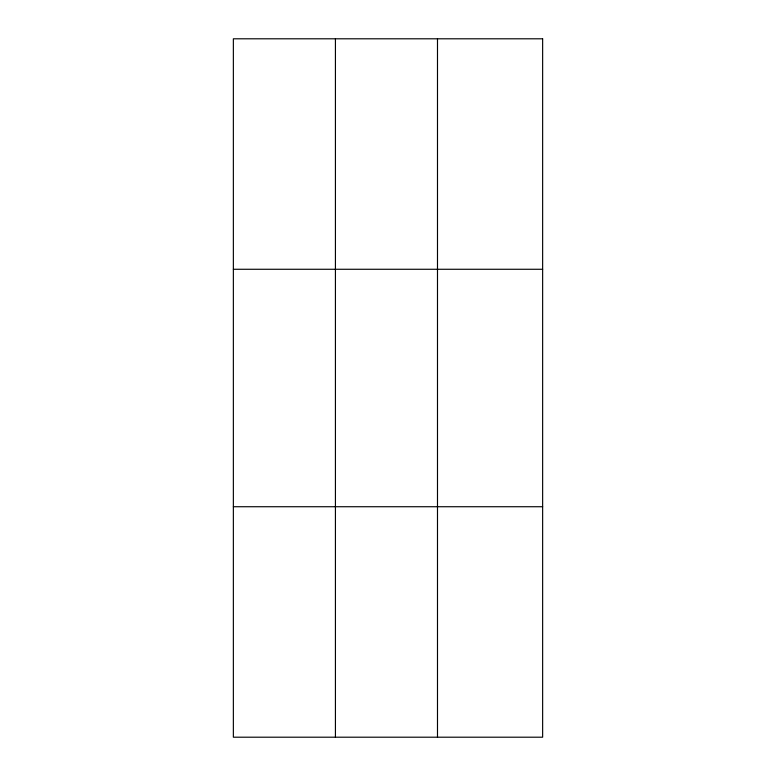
<?xml version="1.0" encoding="UTF-8"?>
<svg xmlns="http://www.w3.org/2000/svg" width="776" height="776" viewBox="0 0 776 776"><rect width="100%" height="100%" fill="white"/><g stroke="black" fill="none" stroke-linecap="round" stroke-linejoin="round"><path stroke-width="1.16" d="M335.426 737.2L335.426 38.8M437.489 737.2L437.489 38.8M233.363 269.272L542.637 269.272M233.363 506.728L542.637 506.728M542.637 38.8L542.637 737.2L233.363 737.2L233.363 38.8L542.637 38.8"/></g></svg>
